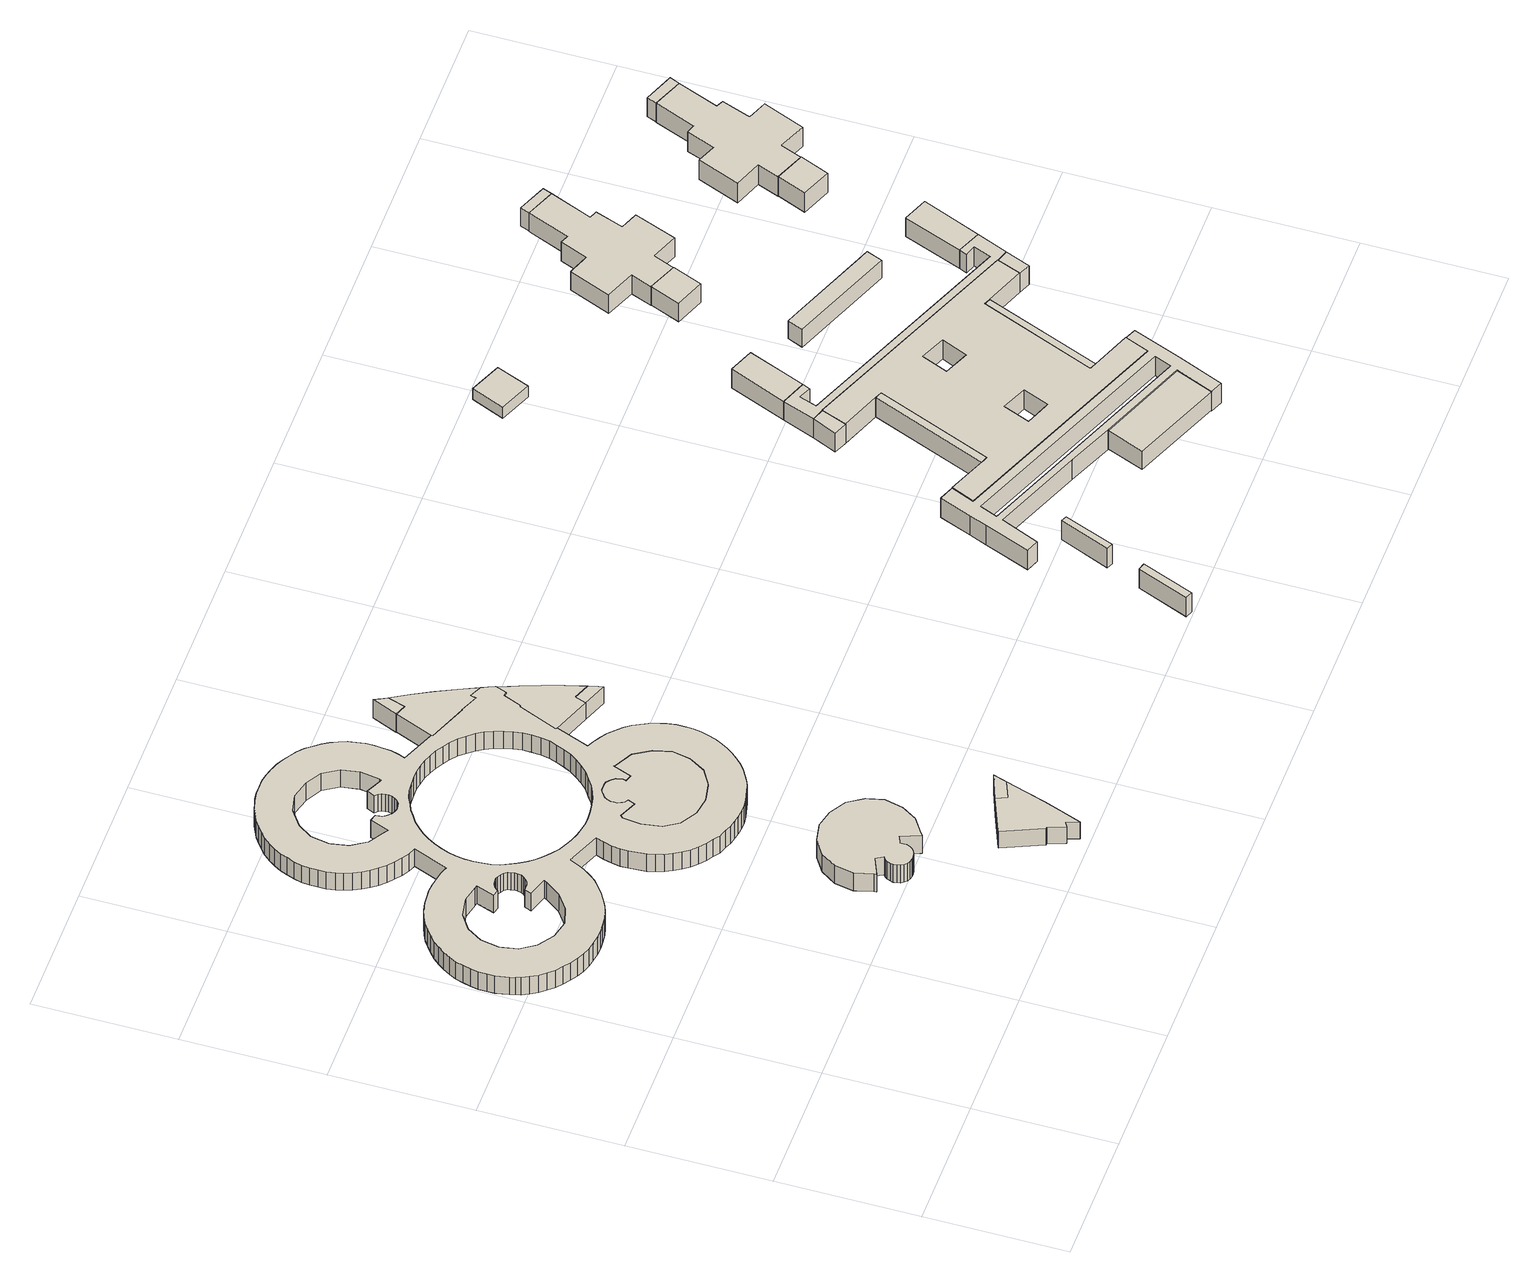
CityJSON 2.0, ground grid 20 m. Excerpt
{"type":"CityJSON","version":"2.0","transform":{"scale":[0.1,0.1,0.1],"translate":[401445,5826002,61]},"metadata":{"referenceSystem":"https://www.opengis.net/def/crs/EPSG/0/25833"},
"CityObjects":{
"building1":{"type":"Building","attributes":{"Gemeindeschluessel":"11000011","BezugspunktDach":"2200","function":"31001_3070","measuredHeight":3.3,"storeysAboveGround":1},"address":[{"country":"Germany","locality":"Berlin","thoroughfareNumber":"39 (23)","thoroughfareName":"Hausvaterweg"}],"geometry":[{"type":"Solid","lod":"1","boundaries":[[[[0,1,2,3,4,5,6,7,8,9,10,11,12,13,14,15,16,17,18,19,20,21,22,23,24,25,26,27,28,29,30,31,32,33,34,35]],[[36,37,38,39,40,41,42,43,44,45,46,47,48,49,50,51,52,53,54,55,56,57,58,59,60,61,62,63,64,65,66,67,68,69,70,71]],[[36,71,35,34]],[[37,36,34,33]],[[38,37,33,32]],[[39,38,32,31]],[[40,39,31,30]],[[41,40,30,29]],[[42,41,29,28]],[[43,42,28,27]],[[44,43,27,26]],[[45,44,26,25]],[[46,45,25,24]],[[47,46,24,23]],[[48,47,23,22]],[[49,48,22,21]],[[50,49,21,20]],[[51,50,20,19]],[[52,51,19,18]],[[53,52,18,17]],[[54,53,17,16]],[[55,54,16,15]],[[56,55,15,14]],[[57,56,14,13]],[[58,57,13,12]],[[59,58,12,11]],[[60,59,11,10]],[[61,60,10,9]],[[62,61,9,8]],[[63,62,8,7]],[[64,63,7,6]],[[65,64,6,5]],[[66,65,5,4]],[[67,66,4,3]],[[68,67,3,2]],[[69,68,2,1]],[[70,69,1,0]],[[71,70,0,35]]]]}]},
"building2":{"type":"Building","attributes":{"Gemeindeschluessel":"11000011","BezugspunktDach":"2200","function":"51009_1610","measuredHeight":3.18,"storeysAboveGround":0},"address":[{"country":"Germany","locality":"Berlin"}],"geometry":[{"type":"Solid","lod":"1","boundaries":[[[[72,73,74,75,76,77,78,79,80,81,82,83,84,85,86,87,88,89,90,91,92,93,94,95,96,97,98,99,100,101,102,103,104,105,106,107,108,109,110,111,112,113,114,115,116,117,118,119,120,121,122,123,124,125,126,127,128,129,130,131,132,133,134,135,136,137,138,139,140,141,142,143,144,145,146,147,148,149,150,151,152,153,154,155,156,157,158,159,160,161,162,163,164,165,166,167,168,169,170,171,172,173,174,175,176,177,178,179,180,181,182,183,184,185,186,187,188,189,190,191,192,193,194,195,196,197,198,199,200,201,202,203,204,205,206,207,208,209,210,211,212,213,214,215,216,217,218,219,220,221,222,223,224,225,226,227,228,229,230,231,232,233,234,235],[236,237,238,239,240,241,242,243,244,245,246,247,248,249,250,251,252,253,254,255,256,257,258,259,260,261,262,263,264,265,266,267,268,269,270,271,272,273,274,275,276,277,278,279,280,281,282,283,284,285,286,287,288,289,290,291,292,293,294,295,296,297,298],[299,300,301,302,303,304,305,306,307,308,309,310,311,312,313,314,315,316,317,318,319,320,321,322,323,324,325,326,327,328,329,330,331,332,333,334,335],[336,337,338,339,340,341,342,343,344,345,346,347,348,349,350,351,352,353,354,355,356,357,358,359,360,361,362,363,364,365,366,367,368,369,370,371,372],[373,374,375,376,377,378,379,380,381,382,383,384,385,386,387,388,389,390,391,392,393,394,395,396,397,398,399,400,401,402,403,404,405,406,407]],[[408,409,410,411,412,413,414,415,416,417,418,419,420,421,422,423,424,425,426,427,428,429,430,431,432,433,434,435,436,437,438,439,440,441,442,443,444,445,446,447,448,449,450,451,452,453,454,455,456,457,458,459,460,461,462,463,464,465,466,467,468,469,470,471,472,473,474,475,476,477,478,479,480,481,482,483,484,485,486,487,488,489,490,491,492,493,494,495,496,497,498,499,500,501,502,503,504,505,506,507,508,509,510,511,512,513,514,515,516,517,518,519,520,521,522,523,524,525,526,527,528,529,530,531,532,533,534,535,536,537,538,539,540,541,542,543,544,545,546,547,548,549,550,551,552,553,554,555,556,557,558,559,560,561,562,563,564,565,566,567,568,569,570,571],[572,573,574,575,576,577,578,579,580,581,582,583,584,585,586,587,588,589,590,591,592,593,594,595,596,597,598,599,600,601,602,603,604,605,606,607,608,609,610,611,612,613,614,615,616,617,618,619,620,621,622,623,624,625,626,627,628,629,630,631,632,633,634],[635,636,637,638,639,640,641,642,643,644,645,646,647,648,649,650,651,652,653,654,655,656,657,658,659,660,661,662,663,664,665,666,667,668,669,670,671],[672,673,674,675,676,677,678,679,680,681,682,683,684,685,686,687,688,689,690,691,692,693,694,695,696,697,698,699,700,701,702,703,704,705,706,707,708],[709,710,711,712,713,714,715,716,717,718,719,720,721,722,723,724,725,726,727,728,729,730,731,732,733,734,735,736,737,738,739,740,741,742,743]],[[408,571,235,234]],[[409,408,234,233]],[[410,409,233,232]],[[411,410,232,231]],[[412,411,231,230]],[[413,412,230,229]],[[414,413,229,228]],[[415,414,228,227]],[[416,415,227,226]],[[417,416,226,225]],[[418,417,225,224]],[[419,418,224,223]],[[420,419,223,222]],[[421,420,222,221]],[[422,421,221,220]],[[423,422,220,219]],[[424,423,219,218]],[[425,424,218,217]],[[426,425,217,216]],[[427,426,216,215]],[[428,427,215,214]],[[429,428,214,213]],[[430,429,213,212]],[[431,430,212,211]],[[432,431,211,210]],[[433,432,210,209]],[[434,433,209,208]],[[435,434,208,207]],[[436,435,207,206]],[[437,436,206,205]],[[438,437,205,204]],[[439,438,204,203]],[[440,439,203,202]],[[441,440,202,201]],[[442,441,201,200]],[[443,442,200,199]],[[444,443,199,198]],[[445,444,198,197]],[[446,445,197,196]],[[447,446,196,195]],[[448,447,195,194]],[[449,448,194,193]],[[450,449,193,192]],[[451,450,192,191]],[[452,451,191,190]],[[453,452,190,189]],[[454,453,189,188]],[[455,454,188,187]],[[456,455,187,186]],[[457,456,186,185]],[[458,457,185,184]],[[459,458,184,183]],[[460,459,183,182]],[[461,460,182,181]],[[462,461,181,180]],[[463,462,180,179]],[[464,463,179,178]],[[465,464,178,177]],[[466,465,177,176]],[[467,466,176,175]],[[468,467,175,174]],[[469,468,174,173]],[[470,469,173,172]],[[471,470,172,171]],[[472,471,171,170]],[[473,472,170,169]],[[474,473,169,168]],[[475,474,168,167]],[[476,475,167,166]],[[477,476,166,165]],[[478,477,165,164]],[[479,478,164,163]],[[480,479,163,162]],[[481,480,162,161]],[[482,481,161,160]],[[483,482,160,159]],[[484,483,159,158]],[[485,484,158,157]],[[486,485,157,156]],[[487,486,156,155]],[[488,487,155,154]],[[489,488,154,153]],[[490,489,153,152]],[[491,490,152,151]],[[492,491,151,150]],[[493,492,150,149]],[[494,493,149,148]],[[495,494,148,147]],[[496,495,147,146]],[[497,496,146,145]],[[498,497,145,144]],[[499,498,144,143]],[[500,499,143,142]],[[501,500,142,141]],[[502,501,141,140]],[[503,502,140,139]],[[504,503,139,138]],[[505,504,138,137]],[[506,505,137,136]],[[507,506,136,135]],[[508,507,135,134]],[[509,508,134,133]],[[510,509,133,132]],[[511,510,132,131]],[[512,511,131,130]],[[513,512,130,129]],[[514,513,129,128]],[[515,514,128,127]],[[516,515,127,126]],[[517,516,126,125]],[[518,517,125,124]],[[519,518,124,123]],[[520,519,123,122]],[[521,520,122,121]],[[522,521,121,120]],[[523,522,120,119]],[[524,523,119,118]],[[525,524,118,117]],[[526,525,117,116]],[[527,526,116,115]],[[528,527,115,114]],[[529,528,114,113]],[[530,529,113,112]],[[531,530,112,111]],[[532,531,111,110]],[[533,532,110,109]],[[534,533,109,108]],[[535,534,108,107]],[[536,535,107,106]],[[537,536,106,105]],[[538,537,105,104]],[[539,538,104,103]],[[540,539,103,102]],[[541,540,102,101]],[[542,541,101,100]],[[543,542,100,99]],[[544,543,99,98]],[[545,544,98,97]],[[546,545,97,96]],[[547,546,96,95]],[[548,547,95,94]],[[549,548,94,93]],[[550,549,93,92]],[[551,550,92,91]],[[552,551,91,90]],[[553,552,90,89]],[[554,553,89,88]],[[555,554,88,87]],[[556,555,87,86]],[[557,556,86,85]],[[558,557,85,84]],[[559,558,84,83]],[[560,559,83,82]],[[561,560,82,81]],[[562,561,81,80]],[[563,562,80,79]],[[564,563,79,78]],[[565,564,78,77]],[[566,565,77,76]],[[567,566,76,75]],[[568,567,75,74]],[[569,568,74,73]],[[570,569,73,72]],[[571,570,72,235]],[[572,634,298,297]],[[573,572,297,296]],[[574,573,296,295]],[[575,574,295,294]],[[576,575,294,293]],[[577,576,293,292]],[[578,577,292,291]],[[579,578,291,290]],[[580,579,290,289]],[[581,580,289,288]],[[582,581,288,287]],[[583,582,287,286]],[[584,583,286,285]],[[585,584,285,284]],[[586,585,284,283]],[[587,586,283,282]],[[588,587,282,281]],[[589,588,281,280]],[[590,589,280,279]],[[591,590,279,278]],[[592,591,278,277]],[[593,592,277,276]],[[594,593,276,275]],[[595,594,275,274]],[[596,595,274,273]],[[597,596,273,272]],[[598,597,272,271]],[[599,598,271,270]],[[600,599,270,269]],[[601,600,269,268]],[[602,601,268,267]],[[603,602,267,266]],[[604,603,266,265]],[[605,604,265,264]],[[606,605,264,263]],[[607,606,263,262]],[[608,607,262,261]],[[609,608,261,260]],[[610,609,260,259]],[[611,610,259,258]],[[612,611,258,257]],[[613,612,257,256]],[[614,613,256,255]],[[615,614,255,254]],[[616,615,254,253]],[[617,616,253,252]],[[618,617,252,251]],[[619,618,251,250]],[[620,619,250,249]],[[621,620,249,248]],[[622,621,248,247]],[[623,622,247,246]],[[624,623,246,245]],[[625,624,245,244]],[[626,625,244,243]],[[627,626,243,242]],[[628,627,242,241]],[[629,628,241,240]],[[630,629,240,239]],[[631,630,239,238]],[[632,631,238,237]],[[633,632,237,236]],[[634,633,236,298]],[[635,671,335,334]],[[636,635,334,333]],[[637,636,333,332]],[[638,637,332,331]],[[639,638,331,330]],[[640,639,330,329]],[[641,640,329,328]],[[642,641,328,327]],[[643,642,327,326]],[[644,643,326,325]],[[645,644,325,324]],[[646,645,324,323]],[[647,646,323,322]],[[648,647,322,321]],[[649,648,321,320]],[[650,649,320,319]],[[651,650,319,318]],[[652,651,318,317]],[[653,652,317,316]],[[654,653,316,315]],[[655,654,315,314]],[[656,655,314,313]],[[657,656,313,312]],[[658,657,312,311]],[[659,658,311,310]],[[660,659,310,309]],[[661,660,309,308]],[[662,661,308,307]],[[663,662,307,306]],[[664,663,306,305]],[[665,664,305,304]],[[666,665,304,303]],[[667,666,303,302]],[[668,667,302,301]],[[669,668,301,300]],[[670,669,300,299]],[[671,670,299,335]],[[672,708,372,371]],[[673,672,371,370]],[[674,673,370,369]],[[675,674,369,368]],[[676,675,368,367]],[[677,676,367,366]],[[678,677,366,365]],[[679,678,365,364]],[[680,679,364,363]],[[681,680,363,362]],[[682,681,362,361]],[[683,682,361,360]],[[684,683,360,359]],[[685,684,359,358]],[[686,685,358,357]],[[687,686,357,356]],[[688,687,356,355]],[[689,688,355,354]],[[690,689,354,353]],[[691,690,353,352]],[[692,691,352,351]],[[693,692,351,350]],[[694,693,350,349]],[[695,694,349,348]],[[696,695,348,347]],[[697,696,347,346]],[[698,697,346,345]],[[699,698,345,344]],[[700,699,344,343]],[[701,700,343,342]],[[702,701,342,341]],[[703,702,341,340]],[[704,703,340,339]],[[705,704,339,338]],[[706,705,338,337]],[[707,706,337,336]],[[708,707,336,372]],[[709,743,407,406]],[[710,709,406,405]],[[711,710,405,404]],[[712,711,404,403]],[[713,712,403,402]],[[714,713,402,401]],[[715,714,401,400]],[[716,715,400,399]],[[717,716,399,398]],[[718,717,398,397]],[[719,718,397,396]],[[720,719,396,395]],[[721,720,395,394]],[[722,721,394,393]],[[723,722,393,392]],[[724,723,392,391]],[[725,724,391,390]],[[726,725,390,389]],[[727,726,389,388]],[[728,727,388,387]],[[729,728,387,386]],[[730,729,386,385]],[[731,730,385,384]],[[732,731,384,383]],[[733,732,383,382]],[[734,733,382,381]],[[735,734,381,380]],[[736,735,380,379]],[[737,736,379,378]],[[738,737,378,377]],[[739,738,377,376]],[[740,739,376,375]],[[741,740,375,374]],[[742,741,374,373]],[[743,742,373,407]]]]}]},
"building3":{"type":"Building","attributes":{"Gemeindeschluessel":"11000011","BezugspunktDach":"2200","function":"31001_3070","measuredHeight":3.14,"storeysAboveGround":1},"address":[{"country":"Germany","locality":"Berlin","thoroughfareNumber":"39 (24)","thoroughfareName":"Hausvaterweg"}],"geometry":[{"type":"Solid","lod":"1","boundaries":[[[[744,745,746,747,748,749,750,751,752,753,754,755,756]],[[757,758,759,760,761,762,763,764,765,766,767,768,769]],[[757,769,756,755]],[[758,757,755,754]],[[759,758,754,753]],[[760,759,753,752]],[[761,760,752,751]],[[762,761,751,750]],[[763,762,750,749]],[[764,763,749,748]],[[765,764,748,747]],[[766,765,747,746]],[[767,766,746,745]],[[768,767,745,744]],[[769,768,744,756]]]]}]},
"building4":{"type":"Building","attributes":{"Gemeindeschluessel":"11000011","BezugspunktDach":"2200","function":"31001_3070","measuredHeight":3.15,"storeysAboveGround":1},"address":[{"country":"Germany","locality":"Berlin","thoroughfareNumber":"39 (26)","thoroughfareName":"Hausvaterweg"}],"geometry":[{"type":"Solid","lod":"1","boundaries":[[[[321,320,319,318,317,316,315,314,313,312,311,310,309,308,307,306,305,304,303,302,301,300,299,335,334,333,332,331,330,329,328,327,326,325,324,323,322]],[[646,645,644,643,642,641,640,639,638,637,636,635,671,670,669,668,667,666,665,664,663,662,661,660,659,658,657,656,655,654,653,652,651,650,649,648,647]],[[646,647,322,323]],[[645,646,323,324]],[[644,645,324,325]],[[643,644,325,326]],[[642,643,326,327]],[[641,642,327,328]],[[640,641,328,329]],[[639,640,329,330]],[[638,639,330,331]],[[637,638,331,332]],[[636,637,332,333]],[[635,636,333,334]],[[671,635,334,335]],[[670,671,335,299]],[[669,670,299,300]],[[668,669,300,301]],[[667,668,301,302]],[[666,667,302,303]],[[665,666,303,304]],[[664,665,304,305]],[[663,664,305,306]],[[662,663,306,307]],[[661,662,307,308]],[[660,661,308,309]],[[659,660,309,310]],[[658,659,310,311]],[[657,658,311,312]],[[656,657,312,313]],[[655,656,313,314]],[[654,655,314,315]],[[653,654,315,316]],[[652,653,316,317]],[[651,652,317,318]],[[650,651,318,319]],[[649,650,319,320]],[[648,649,320,321]],[[647,648,321,322]]]]}]},
"building5":{"type":"Building","attributes":{"Gemeindeschluessel":"11000011","BezugspunktDach":"2200","function":"51009_1610","measuredHeight":3.14,"storeysAboveGround":0},"address":[{"country":"Germany","locality":"Berlin"}],"geometry":[{"type":"Solid","lod":"1","boundaries":[[[[753,752,770,771,772,754]],[[773,774,775,760,759,758]],[[773,758,754,772]],[[774,773,772,771]],[[775,774,771,770]],[[760,775,770,752]],[[759,760,752,753]],[[758,759,753,754]]]]}]},
"building6":{"type":"Building","attributes":{"Gemeindeschluessel":"11000011","BezugspunktDach":"2200","function":"51009_1610","measuredHeight":3.4,"storeysAboveGround":0},"address":[{"country":"Germany","locality":"Berlin"}],"geometry":[{"type":"Solid","lod":"1","boundaries":[[[[776,777,778,779,780,781]],[[782,783,784,785,786,787]],[[782,787,781,780]],[[783,782,780,779]],[[784,783,779,778]],[[785,784,778,777]],[[786,785,777,776]],[[787,786,776,781]]]]}]},
"building7":{"type":"Building","attributes":{"Gemeindeschluessel":"11000011","BezugspunktDach":"2200","function":"31001_3070","measuredHeight":3.24,"storeysAboveGround":1},"address":[{"country":"Germany","locality":"Berlin","thoroughfareNumber":"39 (29)","thoroughfareName":"Hausvaterweg"}],"geometry":[{"type":"Solid","lod":"1","boundaries":[[[[162,161,160,159,158,788,789,790,777,776,781,164,163]],[[791,792,793,794,795,796,797,798,799,800,801,802,803]],[[791,803,163,164]],[[792,791,164,781]],[[793,792,781,776]],[[794,793,776,777]],[[795,794,777,790]],[[796,795,790,789]],[[797,796,789,788]],[[798,797,788,158]],[[799,798,158,159]],[[800,799,159,160]],[[801,800,160,161]],[[802,801,161,162]],[[803,802,162,163]]]]}]},
"building8":{"type":"Building","attributes":{"Gemeindeschluessel":"11000011","BezugspunktDach":"2200","function":"31001_3070","measuredHeight":3.15,"storeysAboveGround":1},"address":[{"country":"Germany","locality":"Berlin","thoroughfareNumber":"39 (25)","thoroughfareName":"Hausvaterweg"}],"geometry":[{"type":"Solid","lod":"1","boundaries":[[[[804,805,806,807,808,809,810,811,812,813,814,815,816]],[[490,489,488,487,486,817,818,819,820,821,822,492,491]],[[490,491,816,815]],[[489,490,815,814]],[[488,489,814,813]],[[487,488,813,812]],[[486,487,812,811]],[[817,486,811,810]],[[818,817,810,809]],[[819,818,809,808]],[[820,819,808,807]],[[821,820,807,806]],[[822,821,806,805]],[[492,822,805,804]],[[491,492,804,816]]]]}]},
"building9":{"type":"Building","attributes":{"Gemeindeschluessel":"11000011","BezugspunktDach":"2200","function":"51009_1610","measuredHeight":3.15,"storeysAboveGround":0},"address":[{"country":"Germany","locality":"Berlin"}],"geometry":[{"type":"Solid","lod":"1","boundaries":[[[[823,824,825,807,806,805]],[[821,820,826,827,828,822]],[[821,822,805,806]],[[820,821,806,807]],[[826,820,807,825]],[[827,826,825,824]],[[828,827,824,823]],[[822,828,823,805]]]]}]},
"building10":{"type":"Building","attributes":{"Gemeindeschluessel":"11000011","BezugspunktDach":"2200","function":"51009_1610","measuredHeight":3.58,"storeysAboveGround":0},"address":[{"country":"Germany","locality":"Berlin"}],"geometry":[{"type":"Solid","lod":"1","boundaries":[[[[829,830,831,832]],[[833,834,835,836]],[[833,836,832,831]],[[834,833,831,830]],[[835,834,830,829]],[[836,835,829,832]]]]}]},
"building11":{"type":"Building","attributes":{"Gemeindeschluessel":"11000011","BezugspunktDach":"2200","function":"51009_1610","measuredHeight":3.57,"storeysAboveGround":0},"address":[{"country":"Germany","locality":"Berlin"}],"geometry":[{"type":"Solid","lod":"1","boundaries":[[[[837,838,839,840]],[[841,842,843,844]],[[841,844,840,839]],[[842,841,839,838]],[[843,842,838,837]],[[844,843,837,840]]]]}]},
"building12":{"type":"Building","attributes":{"Gemeindeschluessel":"11000011","BezugspunktDach":"2200","function":"51009_1610","measuredHeight":3.52,"storeysAboveGround":0},"address":[{"country":"Germany","locality":"Berlin"}],"geometry":[{"type":"Solid","lod":"1","boundaries":[[[[845,846,847,848,849,850,851,852,853,854,855,856,857,858,859,860,861,862],[863,864,865,866]],[[867,868,869,870,871,872,873,874,875,876,877,878,879,880,881,882,883,884],[885,886,887,888]],[[867,884,862,861]],[[868,867,861,860]],[[869,868,860,859]],[[870,869,859,858]],[[871,870,858,857]],[[872,871,857,856]],[[873,872,856,855]],[[874,873,855,854]],[[875,874,854,853]],[[876,875,853,852]],[[877,876,852,851]],[[878,877,851,850]],[[879,878,850,849]],[[880,879,849,848]],[[881,880,848,847]],[[882,881,847,846]],[[883,882,846,845]],[[884,883,845,862]],[[885,888,866,865]],[[886,885,865,864]],[[887,886,864,863]],[[888,887,863,866]]]]}]},
"building13":{"type":"Building","attributes":{"Gemeindeschluessel":"11000011","BezugspunktDach":"2200","function":"51009_1610","measuredHeight":3.6,"storeysAboveGround":0},"address":[{"country":"Germany","locality":"Berlin"}],"geometry":[{"type":"Solid","lod":"1","boundaries":[[[[889,890,891,892]],[[893,894,895,896]],[[893,896,892,891]],[[894,893,891,890]],[[895,894,890,889]],[[896,895,889,892]]]]}]},
"building14":{"type":"Building","attributes":{"Gemeindeschluessel":"11000011","BezugspunktDach":"2200","function":"51009_1610","measuredHeight":3.46,"storeysAboveGround":0},"address":[{"country":"Germany","locality":"Berlin"}],"geometry":[{"type":"Solid","lod":"1","boundaries":[[[[897,898,899,900]],[[901,902,903,904]],[[901,904,900,899]],[[902,901,899,898]],[[903,902,898,897]],[[904,903,897,900]]]]}]},
"building15":{"type":"Building","attributes":{"Gemeindeschluessel":"11000011","BezugspunktDach":"2200","function":"31001_3070","measuredHeight":3.4,"storeysAboveGround":1},"address":[{"country":"Germany","locality":"Berlin","thoroughfareNumber":"39 (37)","thoroughfareName":"Hausvaterweg"}],"geometry":[{"type":"Solid","lod":"1","boundaries":[[[[905,906,907,908]],[[909,910,911,912]],[[909,912,908,907]],[[910,909,907,906]],[[911,910,906,905]],[[912,911,905,908]]]]}]},
"building16":{"type":"Building","attributes":{"Gemeindeschluessel":"11000011","BezugspunktDach":"2200","function":"31001_3070","measuredHeight":4.1,"storeysAboveGround":1},"address":[{"country":"Germany","locality":"Berlin","thoroughfareNumber":"39 (30)","thoroughfareName":"Hausvaterweg"}],"geometry":[{"type":"Solid","lod":"1","boundaries":[[[[913,914,915,916]],[[917,918,919,920]],[[917,920,916,915]],[[918,917,915,914]],[[919,918,914,913]],[[920,919,913,916]]]]}]},
"building17":{"type":"Building","attributes":{"Gemeindeschluessel":"11000011","BezugspunktDach":"2200","function":"31001_3070","measuredHeight":3.66,"storeysAboveGround":1},"address":[{"country":"Germany","locality":"Berlin","thoroughfareNumber":"39 (36)","thoroughfareName":"Hausvaterweg"}],"geometry":[{"type":"Solid","lod":"1","boundaries":[[[[921,922,923,924,925,926,927,928,929,930,891,890,889,892,931,932],[933,934,935,936],[937,938,939,940]],[[941,896,895,894,893,903,902,942,943,944,945,946,947,948,949,950],[951,952,953,954],[955,956,957,958]],[[941,950,932,931]],[[896,941,931,892]],[[895,896,892,889]],[[894,895,889,890]],[[893,894,890,891]],[[903,893,891,930]],[[902,903,930,929]],[[942,902,929,928]],[[943,942,928,927]],[[944,943,927,926]],[[945,944,926,925]],[[946,945,925,924]],[[947,946,924,923]],[[948,947,923,922]],[[949,948,922,921]],[[950,949,921,932]],[[951,954,936,935]],[[952,951,935,934]],[[953,952,934,933]],[[954,953,933,936]],[[955,958,940,939]],[[956,955,939,938]],[[957,956,938,937]],[[958,957,937,940]]]]}]},
"building18":{"type":"Building","attributes":{"Gemeindeschluessel":"11000011","BezugspunktDach":"2200","function":"31001_3070","measuredHeight":3.56,"storeysAboveGround":1},"address":[{"country":"Germany","locality":"Berlin","thoroughfareNumber":"39 (35)","thoroughfareName":"Hausvaterweg"}],"geometry":[{"type":"Solid","lod":"1","boundaries":[[[[959,960,961,962]],[[963,964,965,966]],[[963,966,962,961]],[[964,963,961,960]],[[965,964,960,959]],[[966,965,959,962]]]]}]},
"building19":{"type":"Building","attributes":{"Gemeindeschluessel":"11000011","BezugspunktDach":"2200","function":"51009_1610","measuredHeight":3.62,"storeysAboveGround":0},"address":[{"country":"Germany","locality":"Berlin"}],"geometry":[{"type":"Solid","lod":"1","boundaries":[[[[923,926,925,924]],[[945,944,947,946]],[[945,946,924,925]],[[944,945,925,926]],[[947,944,926,923]],[[946,947,923,924]]]]}]},
"building20":{"type":"Building","attributes":{"Gemeindeschluessel":"11000011","BezugspunktDach":"2200","function":"51009_1610","measuredHeight":3.5,"storeysAboveGround":0},"address":[{"country":"Germany","locality":"Berlin"}],"geometry":[{"type":"Solid","lod":"1","boundaries":[[[[898,967,968,969,970,971,972,973,974,975,976,959,962,899]],[[966,965,977,978,979,980,981,982,983,984,985,942,902,901]],[[966,901,899,962]],[[965,966,962,959]],[[977,965,959,976]],[[978,977,976,975]],[[979,978,975,974]],[[980,979,974,973]],[[981,980,973,972]],[[982,981,972,971]],[[983,982,971,970]],[[984,983,970,969]],[[985,984,969,968]],[[942,985,968,967]],[[902,942,967,898]],[[901,902,898,899]]]]}]},
"building21":{"type":"Building","attributes":{"Gemeindeschluessel":"11000011","BezugspunktDach":"2200","function":"31001_3070","measuredHeight":3.37,"storeysAboveGround":1},"address":[{"country":"Germany","locality":"Berlin","thoroughfareNumber":"39 (33)","thoroughfareName":"Hausvaterweg"}],"geometry":[{"type":"Solid","lod":"1","boundaries":[[[[986,987,988,989,990,991]],[[992,993,994,995,996,997]],[[992,997,991,990]],[[993,992,990,989]],[[994,993,989,988]],[[995,994,988,987]],[[996,995,987,986]],[[997,996,986,991]]]]}]},
"building22":{"type":"Building","attributes":{"Gemeindeschluessel":"11000011","BezugspunktDach":"2200","function":"51009_1610","measuredHeight":3.46,"storeysAboveGround":0},"address":[{"country":"Germany","locality":"Berlin"}],"geometry":[{"type":"Solid","lod":"1","boundaries":[[[[998,999,1000,1001]],[[1002,1003,1004,1005]],[[1002,1005,1001,1000]],[[1003,1002,1000,999]],[[1004,1003,999,998]],[[1005,1004,998,1001]]]]}]},
"building23":{"type":"Building","attributes":{"Gemeindeschluessel":"11000011","BezugspunktDach":"2200","function":"51009_1610","measuredHeight":3.44,"storeysAboveGround":0},"address":[{"country":"Germany","locality":"Berlin"}],"geometry":[{"type":"Solid","lod":"1","boundaries":[[[[1006,968,967,1007]],[[942,985,1008,943]],[[942,943,1007,967]],[[985,942,967,968]],[[1008,985,968,1006]],[[943,1008,1006,1007]]]]}]},
"building24":{"type":"Building","attributes":{"Gemeindeschluessel":"11000011","BezugspunktDach":"2200","function":"31001_3070","measuredHeight":3.58,"storeysAboveGround":1},"address":[{"country":"Germany","locality":"Berlin","thoroughfareNumber":"39 (31)","thoroughfareName":"Hausvaterweg"}],"geometry":[{"type":"Solid","lod":"1","boundaries":[[[[1009,1010,1011,1012,1013,1014,1015,1016,1017,1018,1019,1020,1021,1022,1023,1024]],[[1025,1026,1027,1028,1029,1030,1031,1032,1033,1034,1035,1036,1037,1038,1039,1040]],[[1025,1040,1024,1023]],[[1026,1025,1023,1022]],[[1027,1026,1022,1021]],[[1028,1027,1021,1020]],[[1029,1028,1020,1019]],[[1030,1029,1019,1018]],[[1031,1030,1018,1017]],[[1032,1031,1017,1016]],[[1033,1032,1016,1015]],[[1034,1033,1015,1014]],[[1035,1034,1014,1013]],[[1036,1035,1013,1012]],[[1037,1036,1012,1011]],[[1038,1037,1011,1010]],[[1039,1038,1010,1009]],[[1040,1039,1009,1024]]]]}]},
"building25":{"type":"Building","attributes":{"Gemeindeschluessel":"11000011","BezugspunktDach":"2200","function":"31001_3070","measuredHeight":3.48,"storeysAboveGround":1},"address":[{"country":"Germany","locality":"Berlin","thoroughfareNumber":"39 (34)","thoroughfareName":"Hausvaterweg"}],"geometry":[{"type":"Solid","lod":"1","boundaries":[[[[969,1041,1042,970]],[[1043,1044,984,983]],[[1043,983,970,1042]],[[1044,1043,1042,1041]],[[984,1044,1041,969]],[[983,984,969,970]]]]}]},
"building26":{"type":"Building","attributes":{"Gemeindeschluessel":"11000011","BezugspunktDach":"2200","function":"51009_1610","measuredHeight":3.37,"storeysAboveGround":0},"address":[{"country":"Germany","locality":"Berlin"}],"geometry":[{"type":"Solid","lod":"1","boundaries":[[[[1018,1045,1046,1019]],[[1047,1048,1049,1050]],[[1047,1050,1019,1046]],[[1048,1047,1046,1045]],[[1049,1048,1045,1018]],[[1050,1049,1018,1019]]]]}]},
"building27":{"type":"Building","attributes":{"Gemeindeschluessel":"11000011","BezugspunktDach":"2200","function":"51009_1610","measuredHeight":3.62,"storeysAboveGround":0},"address":[{"country":"Germany","locality":"Berlin"}],"geometry":[{"type":"Solid","lod":"1","boundaries":[[[[1051,1052,1053,1054]],[[1055,1056,1057,1058]],[[1055,1058,1054,1053]],[[1056,1055,1053,1052]],[[1057,1056,1052,1051]],[[1058,1057,1051,1054]]]]}]},
"building28":{"type":"Building","attributes":{"Gemeindeschluessel":"11000011","BezugspunktDach":"2200","function":"31001_3070","measuredHeight":3.61,"storeysAboveGround":1},"address":[{"country":"Germany","locality":"Berlin","thoroughfareNumber":"39 (32)","thoroughfareName":"Hausvaterweg"}],"geometry":[{"type":"Solid","lod":"1","boundaries":[[[[1059,1060,1061,1062,1063,1064,1065,1066,1067,1068,1069,1070,1071,1072,1073,1074]],[[1075,1076,1077,1078,1079,1080,1081,1082,1083,1084,1085,1086,1087,1088,1089,1090]],[[1075,1090,1074,1073]],[[1076,1075,1073,1072]],[[1077,1076,1072,1071]],[[1078,1077,1071,1070]],[[1079,1078,1070,1069]],[[1080,1079,1069,1068]],[[1081,1080,1068,1067]],[[1082,1081,1067,1066]],[[1083,1082,1066,1065]],[[1084,1083,1065,1064]],[[1085,1084,1064,1063]],[[1086,1085,1063,1062]],[[1087,1086,1062,1061]],[[1088,1087,1061,1060]],[[1089,1088,1060,1059]],[[1090,1089,1059,1074]]]]}]},
"building29":{"type":"Building","attributes":{"Gemeindeschluessel":"11000011","BezugspunktDach":"2200","function":"51009_1610","measuredHeight":3.48,"storeysAboveGround":0},"address":[{"country":"Germany","locality":"Berlin"}],"geometry":[{"type":"Solid","lod":"1","boundaries":[[[[1068,1091,1092,1069]],[[1093,1094,1095,1096]],[[1093,1096,1069,1092]],[[1094,1093,1092,1091]],[[1095,1094,1091,1068]],[[1096,1095,1068,1069]]]]}]}
},
"vertices":[
[322,235,42],[322,232,42],[348,243,42],[354,232,42],[350,229,42],[348,226,42],[346,221,42],[345,217,42],[346,212,42],[347,208,42],[350,204,42],[353,200,42],[357,198,42],[362,197,42],[366,197,42],[371,198,42],[375,200,42],[379,203,42],[382,207,42],[384,212,42],[384,216,42],[384,221,42],[394,225,42],[405,198,42],[409,201,42],[431,216,42],[444,237,42],[450,263,42],[444,287,42],[430,309,42],[407,323,42],[382,329,42],[356,324,42],[334,309,42],[320,288,42],[315,261,42],[320,288,9],[334,309,9],[356,324,9],[382,329,9],[407,323,9],[430,309,9],[444,287,9],[450,263,9],[444,237,9],[431,216,9],[409,201,9],[405,198,9],[394,225,9],[384,221,9],[384,216,9],[384,212,9],[382,207,9],[379,203,9],[375,200,9],[371,198,9],[366,197,9],[362,197,9],[357,198,9],[353,200,9],[350,204,9],[347,208,9],[346,212,9],[345,217,9],[346,221,9],[348,226,9],[350,229,9],[354,232,9],[348,243,9],[322,232,9],[322,235,9],[315,261,9],
[2,641,40],[6,622,40],[8,615,40],[10,608,40],[15,598,40],[21,588,40],[28,579,40],[36,570,40],[45,563,40],[54,556,40],[64,550,40],[74,545,40],[85,541,40],[96,539,40],[108,537,40],[119,537,40],[130,538,40],[142,539,40],[153,542,40],[163,546,40],[174,552,40],[184,558,40],[193,565,40],[202,573,40],[209,582,40],[216,592,40],[221,601,40],[226,613,40],[273,593,40],[269,582,40],[266,570,40],[264,558,40],[264,547,40],[266,523,40],[269,512,40],[273,501,40],[278,491,40],[284,481,40],[291,472,40],[299,464,40],[308,456,40],[317,450,40],[326,444,40],[337,440,40],[346,436,40],[356,434,40],[365,432,40],[375,431,40],[385,431,40],[395,432,40],[404,434,40],[412,436,40],[419,438,40],[426,441,40],[435,446,40],[445,452,40],[453,458,40],[461,466,40],[468,474,40],[475,483,40],[480,492,40],[485,502,40],[489,513,40],[492,524,40],[494,535,40],[494,547,40],[494,558,40],[492,570,40],[489,581,40],[485,592,40],[480,602,40],[475,612,40],[468,621,40],[460,629,40],[452,637,40],[443,643,40],[433,649,40],[423,654,40],[441,701,40],[439,702,40],[462,758,40],[464,758,40],[474,783,40],[480,782,40],[486,798,40],[482,807,40],[478,816,40],[461,824,40],[459,816,40],[433,827,40],[433,826,40],[378,848,40],[378,850,40],[330,870,40],[334,880,40],[337,891,40],[338,903,40],[339,914,40],[339,925,40],[337,937,40],[335,948,40],[331,959,40],[326,969,40],[320,979,40],[313,988,40],[306,997,40],[297,1005,40],[288,1011,40],[278,1017,40],[268,1022,40],[257,1026,40],[246,1029,40],[235,1031,40],[224,1031,40],[213,1031,40],[201,1029,40],[193,1027,40],[185,1025,40],[177,1021,40],[167,1016,40],[158,1010,40],[149,1003,40],[141,996,40],[133,987,40],[127,978,40],[121,968,40],[117,958,40],[113,947,40],[110,936,40],[109,925,40],[109,914,40],[109,903,40],[111,891,40],[114,881,40],[118,870,40],[123,860,40],[129,850,40],[136,841,40],[144,832,40],[153,825,40],[162,818,40],[172,812,40],[182,808,40],[163,759,40],[152,763,40],[141,765,40],[129,767,40],[118,768,40],[106,767,40],[95,766,40],[83,763,40],[72,759,40],[62,754,40],[53,748,40],[44,741,40],[35,733,40],[28,725,40],[21,716,40],[15,706,40],[10,696,40],[7,685,40],[4,674,40],[2,663,40],[2,652,40],[373,824,40],[383,816,40],[391,807,40],[399,797,40],[405,787,40],[410,776,40],[414,764,40],[417,752,40],[419,740,40],[419,728,40],[418,715,40],[416,703,40],[412,692,40],[407,680,40],[402,670,40],[395,660,40],[387,651,40],[378,642,40],[368,635,40],[358,628,40],[347,623,40],[337,619,40],[326,617,40],[315,615,40],[304,614,40],[293,614,40],[282,616,40],[271,618,40],[260,622,40],[249,627,40],[239,632,40],[230,639,40],[221,647,40],[213,655,40],[206,664,40],[200,674,40],[195,684,40],[190,695,40],[187,707,40],[186,719,40],[185,730,40],[185,742,40],[187,754,40],[190,765,40],[194,777,40],[199,787,40],[205,797,40],[212,806,40],[219,814,40],[228,822,40],[237,828,40],[246,834,40],[255,838,40],[266,843,40],[277,846,40],[288,847,40],[300,848,40],[311,848,40],[322,846,40],[333,844,40],[344,840,40],[354,836,40],[364,830,40],[356,613,40],[361,613,40],[366,613,40],[370,612,40],[374,609,40],[377,606,40],[380,602,40],[381,597,40],[382,593,40],[381,588,40],[390,585,40],[400,611,40],[403,609,40],[427,596,40],[441,573,40],[448,548,40],[443,523,40],[429,500,40],[406,486,40],[380,481,40],[355,485,40],[332,499,40],[319,519,40],[314,547,40],[317,572,40],[320,576,40],[345,565,40],[349,575,40],[345,578,40],[342,582,40],[340,587,40],[340,592,40],[340,596,40],[342,601,40],[344,605,40],[348,608,40],[352,611,40],[182,673,40],[182,669,40],[181,664,40],[178,660,40],[175,657,40],[172,654,40],[167,652,40],[163,652,40],[158,652,40],[154,642,40],[181,633,40],[179,629,40],[164,608,40],[142,592,40],[118,585,40],[93,591,40],[71,606,40],[57,627,40],[52,652,40],[57,678,40],[70,699,40],[91,713,40],[118,718,40],[141,713,40],[145,712,40],[136,686,40],[145,684,40],[148,687,40],[151,690,40],[156,692,40],[160,693,40],[165,693,40],[169,692,40],[173,689,40],[177,686,40],[180,682,40],[181,678,40],[247,852,40],[242,851,40],[238,852,40],[233,854,40],[230,857,40],[227,860,40],[224,865,40],[223,869,40],[223,874,40],[213,877,40],[203,850,40],[199,853,40],[176,868,40],[162,889,40],[157,915,40],[162,941,40],[176,961,40],[198,977,40],[223,983,40],[249,976,40],[271,963,40],[285,941,40],[289,916,40],[285,889,40],[283,886,40],[260,897,40],[255,886,40],[259,882,40],[261,878,40],[262,873,40],[262,869,40],[261,864,40],[259,860,40],[256,856,40],[252,853,40],[2,663,8],[4,674,8],[7,685,8],[10,696,8],[15,706,8],[21,716,8],[28,725,8],[35,733,8],[44,741,8],[53,748,8],[62,754,8],[72,759,8],[83,763,8],[95,766,8],[106,767,8],[118,768,8],[129,767,8],[141,765,8],[152,763,8],[163,759,8],[182,808,8],[172,812,8],[162,818,8],[153,825,8],[144,832,8],[136,841,8],[129,850,8],[123,860,8],[118,870,8],[114,881,8],[111,891,8],[109,903,8],[109,914,8],[109,925,8],[110,936,8],[113,947,8],[117,958,8],[121,968,8],[127,978,8],[133,987,8],[141,996,8],[149,1003,8],[158,1010,8],[167,1016,8],[177,1021,8],[185,1025,8],[193,1027,8],[201,1029,8],[213,1031,8],[224,1031,8],[235,1031,8],[246,1029,8],[257,1026,8],[268,1022,8],[278,1017,8],[288,1011,8],[297,1005,8],[306,997,8],[313,988,8],[320,979,8],[326,969,8],[331,959,8],[335,948,8],[337,937,8],[339,925,8],[339,914,8],[338,903,8],[337,891,8],[334,880,8],[330,870,8],[378,850,8],[378,848,8],[433,826,8],[433,827,8],[459,816,8],[461,824,8],[478,816,8],[482,807,8],[486,798,8],[480,782,8],[474,783,8],[464,758,8],[462,758,8],[439,702,8],[441,701,8],[423,654,8],[433,649,8],[443,643,8],[452,637,8],[460,629,8],[468,621,8],[475,612,8],[480,602,8],[485,592,8],[489,581,8],[492,570,8],[494,558,8],[494,547,8],[494,535,8],[492,524,8],[489,513,8],[485,502,8],[480,492,8],[475,483,8],[468,474,8],[461,466,8],[453,458,8],[445,452,8],[435,446,8],[426,441,8],[419,438,8],[412,436,8],[404,434,8],[395,432,8],[385,431,8],[375,431,8],[365,432,8],[356,434,8],[346,436,8],[337,440,8],[326,444,8],[317,450,8],[308,456,8],[299,464,8],[291,472,8],[284,481,8],[278,491,8],[273,501,8],[269,512,8],[266,523,8],[264,547,8],[264,558,8],[266,570,8],[269,582,8],[273,593,8],[226,613,8],[221,601,8],[216,592,8],[209,582,8],[202,573,8],[193,565,8],[184,558,8],[174,552,8],[163,546,8],[153,542,8],[142,539,8],[130,538,8],[119,537,8],[108,537,8],[96,539,8],[85,541,8],[74,545,8],[64,550,8],[54,556,8],[45,563,8],[36,570,8],[28,579,8],[21,588,8],[15,598,8],[10,608,8],[8,615,8],[6,622,8],[2,641,8],[2,652,8],[354,836,8],[344,840,8],[333,844,8],[322,846,8],[311,848,8],[300,848,8],[288,847,8],[277,846,8],[266,843,8],[255,838,8],[246,834,8],[237,828,8],[228,822,8],[219,814,8],[212,806,8],[205,797,8],[199,787,8],[194,777,8],[190,765,8],[187,754,8],[185,742,8],[185,730,8],[186,719,8],[187,707,8],[190,695,8],[195,684,8],[200,674,8],[206,664,8],[213,655,8],[221,647,8],[230,639,8],[239,632,8],[249,627,8],[260,622,8],[271,618,8],[282,616,8],[293,614,8],[304,614,8],[315,615,8],[326,617,8],[337,619,8],[347,623,8],[358,628,8],[368,635,8],[378,642,8],[387,651,8],[395,660,8],[402,670,8],[407,680,8],[412,692,8],[416,703,8],[418,715,8],[419,728,8],[419,740,8],[417,752,8],[414,764,8],[410,776,8],[405,787,8],[399,797,8],[391,807,8],[383,816,8],[373,824,8],[364,830,8],[348,608,8],[344,605,8],[342,601,8],[340,596,8],[340,592,8],[340,587,8],[342,582,8],[345,578,8],[349,575,8],[345,565,8],[320,576,8],[317,572,8],[314,547,8],[319,519,8],[332,499,8],[355,485,8],[380,481,8],[406,486,8],[429,500,8],[443,523,8],[448,548,8],[441,573,8],[427,596,8],[403,609,8],[400,611,8],[390,585,8],[381,588,8],[382,593,8],[381,597,8],[380,602,8],[377,606,8],[374,609,8],[370,612,8],[366,613,8],[361,613,8],[356,613,8],[352,611,8],[180,682,8],[177,686,8],[173,689,8],[169,692,8],[165,693,8],[160,693,8],[156,692,8],[151,690,8],[148,687,8],[145,684,8],[136,686,8],[145,712,8],[141,713,8],[118,718,8],[91,713,8],[70,699,8],[57,678,8],[52,652,8],[57,627,8],[71,606,8],[93,591,8],[118,585,8],[142,592,8],[164,608,8],[179,629,8],[181,633,8],[154,642,8],[158,652,8],[163,652,8],[167,652,8],[172,654,8],[175,657,8],[178,660,8],[181,664,8],[182,669,8],[182,673,8],[181,678,8],[256,856,8],[259,860,8],[261,864,8],[262,869,8],[262,873,8],[261,878,8],[259,882,8],[255,886,8],[260,897,8],[283,886,8],[285,889,8],[289,916,8],[285,941,8],[271,963,8],[249,976,8],[223,983,8],[198,977,8],[176,961,8],[162,941,8],[157,915,8],[162,889,8],[176,868,8],[199,853,8],[203,850,8],[213,877,8],[223,874,8],[223,869,8],[224,865,8],[227,860,8],[230,857,8],[233,854,8],[238,852,8],[242,851,8],[247,852,8],[252,853,8],
[469,52,39],[471,52,39],[480,28,39],[487,32,39],[493,14,39],[503,41,39],[513,69,39],[522,97,39],[531,125,39],[506,115,39],[499,130,39],[446,109,39],[445,108,39],[446,109,8],[499,130,8],[506,115,8],[531,125,8],[522,97,8],[513,69,8],[503,41,8],[493,14,8],[487,32,8],[480,28,8],[471,52,8],[469,52,8],[445,108,8],
[533,132,39],[535,138,39],[537,145,39],[537,145,8],[535,138,8],[533,132,8],
[416,898,40],[424,923,40],[421,928,40],[418,934,40],[415,940,40],[400,904,40],[415,940,6],[418,934,6],[421,928,6],[424,923,6],[416,898,6],[400,904,6],
[466,843,40],[453,870,40],[439,897,40],[378,850,7],[400,904,7],[416,898,7],[424,923,7],[439,897,7],[453,870,7],[466,843,7],[478,816,7],[461,824,7],[459,816,7],[433,827,7],[433,826,7],[378,848,7],
[441,701,39],[495,680,39],[501,696,39],[524,687,39],[516,715,39],[507,743,39],[497,770,39],[486,798,39],[480,782,39],[474,783,39],[464,758,39],[462,758,39],[439,702,39],[497,770,8],[507,743,8],[516,715,8],[524,687,8],[501,696,8],[495,680,8],
[529,667,39],[528,674,39],[526,680,39],[526,680,8],[528,674,8],[529,667,8],
[915,2,45],[944,76,45],[934,79,45],[905,6,45],[934,79,9],[944,76,9],[915,2,9],[905,6,9],
[964,125,45],[992,196,45],[984,200,45],[955,129,45],[984,200,9],[992,196,9],[964,125,9],[955,129,9],
[939,218,44],[962,272,44],[1090,220,44],[1154,193,44],[1282,142,44],[1260,88,44],[1277,81,44],[1304,146,44],[1313,169,44],[1331,215,44],[1315,222,44],[1301,188,44],[981,318,44],[995,351,44],[974,359,44],[956,314,44],[946,289,44],[921,225,44],[976,306,44],[1296,176,44],[1286,152,44],[966,281,44],[946,289,8],[956,314,8],[974,359,8],[995,351,8],[981,318,8],[1301,188,8],[1315,222,8],[1331,215,8],[1313,169,8],[1304,146,8],[1277,81,8],[1260,88,8],[1282,142,8],[1154,193,8],[1090,220,8],[962,272,8],[939,218,8],[921,225,8],[1286,152,8],[1296,176,8],[976,306,8],[966,281,8],
[1059,325,45],[1125,489,45],[1115,493,45],[1049,329,45],[1115,493,9],[1125,489,9],[1059,325,9],[1049,329,9],
[1059,515,44],[1073,551,44],[1055,557,44],[1040,523,44],[1055,557,9],[1073,551,9],[1059,515,9],[1040,523,9],
[1260,88,43],[1282,142,43],[1154,193,43],[1133,140,43],[1154,193,9],[1282,142,9],[1260,88,9],[1133,140,9],
[1009,926,30],[1028,973,30],[983,992,30],[963,945,30],[983,992,10],[1028,973,10],[1009,926,10],[963,945,10],
[1301,188,45],[1315,222,45],[1259,244,45],[1249,248,45],[1315,412,45],[1324,408,45],[1380,386,45],[1393,420,45],[1073,551,45],[1059,515,45],[995,351,45],[981,318,45],[1151,332,45],[1187,317,45],[1172,280,45],[1136,294,45],[1222,406,45],[1187,421,45],[1202,458,45],[1238,443,45],[995,351,9],[1393,420,9],[1380,386,9],[1324,408,9],[1315,412,9],[1249,248,9],[1259,244,9],[1315,222,9],[1301,188,9],[981,318,9],[1172,280,9],[1187,317,9],[1151,332,9],[1136,294,9],[1202,458,9],[1187,421,9],[1222,406,9],[1238,443,9],
[1109,589,44],[1141,670,44],[1106,684,44],[1073,603,44],[1106,684,9],[1141,670,9],[1109,589,9],[1073,603,9],
[1393,420,44],[1411,414,44],[1429,458,44],[1396,472,44],[1391,461,44],[1406,456,44],[1397,431,44],[1078,561,44],[1087,586,44],[1104,578,44],[1104,578,9],[1087,586,9],[1078,561,9],[1397,431,9],[1406,456,9],[1391,461,9],[1396,472,9],[1429,458,9],[1411,414,9],
[1348,561,43],[1357,584,43],[1341,590,43],[1228,635,43],[1210,642,43],[1201,620,43],[1210,642,10],[1228,635,10],[1341,590,10],[1357,584,10],[1348,561,10],[1201,620,10],
[1236,768,44],[1253,810,44],[1212,827,44],[1195,784,44],[1212,827,9],[1253,810,9],[1236,768,9],[1195,784,9],
[1397,379,44],[1380,386,44],[1397,379,9],
[1224,857,43],[1212,827,43],[1253,810,43],[1265,840,43],[1303,825,43],[1326,885,43],[1301,895,43],[1315,935,43],[1304,939,43],[1328,999,43],[1287,1016,43],[1263,956,43],[1251,961,43],[1235,922,43],[1206,933,43],[1182,874,43],[1206,933,8],[1235,922,8],[1251,961,8],[1263,956,8],[1287,1016,8],[1328,999,8],[1304,939,8],[1315,935,8],[1301,895,8],[1326,885,8],[1303,825,8],[1265,840,8],[1253,810,8],[1212,827,8],[1224,857,8],[1182,874,8],
[1463,541,44],[1428,555,44],[1428,555,9],[1463,541,9],
[1333,1012,43],[1292,1029,43],[1292,1029,9],[1333,1012,9],[1328,999,9],[1287,1016,9],
[1470,674,45],[1487,715,45],[1445,732,45],[1428,691,45],[1445,732,9],[1487,715,9],[1470,674,9],[1428,691,9],
[1457,763,44],[1445,732,44],[1487,715,44],[1499,746,44],[1538,730,44],[1562,789,44],[1534,800,44],[1549,841,44],[1539,846,44],[1562,904,44],[1520,921,44],[1497,863,44],[1484,867,44],[1469,827,44],[1442,838,44],[1418,778,44],[1442,838,8],[1469,827,8],[1484,867,8],[1497,863,8],[1520,921,8],[1562,904,8],[1539,846,8],[1549,841,8],[1534,800,8],[1562,789,8],[1538,730,8],[1499,746,8],[1487,715,8],[1445,732,8],[1457,763,8],[1418,778,8],
[1568,918,44],[1525,935,44],[1525,935,9],[1568,918,9],[1562,904,9],[1520,921,9]
]}
